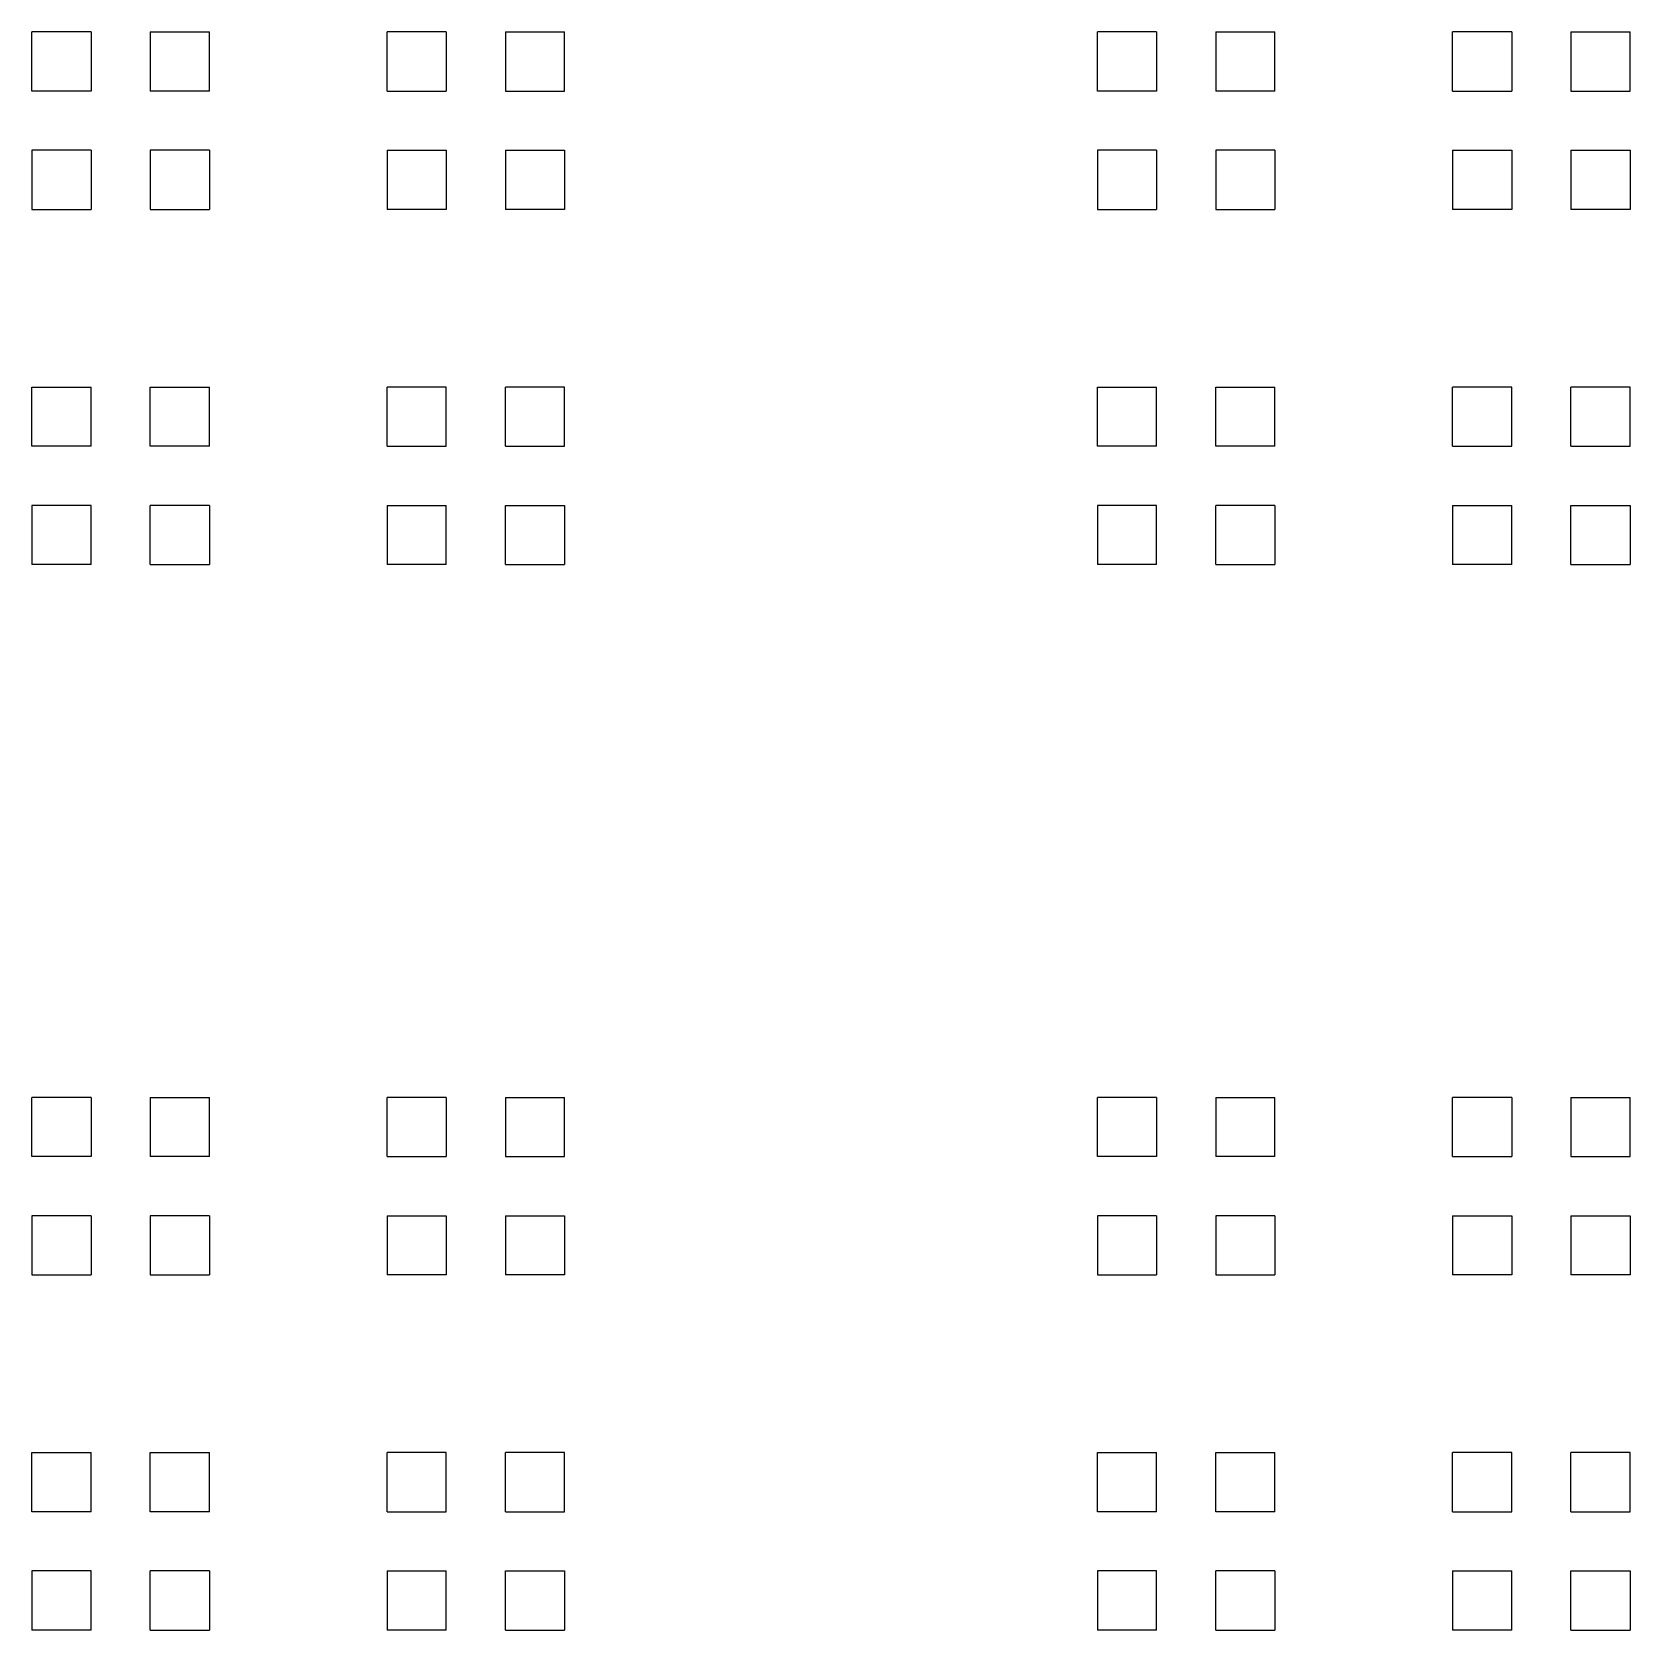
# Model space of a CAD drawing. Header units: inches. Extents: x -1.59 to 1.59, y -1.59 to 1.59.
import ezdxf

# ---------------------------------------------------------------- set-up
doc = ezdxf.new("R2010")
doc.units = ezdxf.units.IN
doc.layers.add('4', color=7, linetype='CONTINUOUS')

msp = doc.modelspace()

# ---------------------------------------------------------------- linework, layer by layer
at = {"layer": '4', "color": 4, "linetype": 'CONTINUOUS'}
for p, q in [((-1.4764, 1.5945), (-1.5945, 1.5945)), ((-1.5945, 1.4764), (-1.5945, 1.5945)), ((-1.4764, 1.5945), (-1.4764, 1.4764)), ((-1.3583, 1.5945), (-1.3583, 1.4764)), ((-1.3583, 1.5945), (-1.2402, 1.5945)), ((-1.2402, 1.4764), (-1.2402, 1.5945)), ((-0.8858, 1.4764), (-0.8858, 1.5945)), ((-0.7677, 1.5945), (-0.8858, 1.5945)), ((-0.7677, 1.5945), (-0.7677, 1.4764)), ((-0.6496, 1.5945), (-0.5315, 1.5945)), ((-0.6496, 1.5945), (-0.6496, 1.4764)), ((-0.5315, 1.4764), (-0.5315, 1.5945)), ((0.6496, 1.5945), (0.5315, 1.5945)), ((0.5315, 1.4764), (0.5315, 1.5945)), ((0.6496, 1.5945), (0.6496, 1.4764)), ((0.7677, 1.5945), (0.7677, 1.4764)), ((0.7677, 1.5945), (0.8858, 1.5945)), ((0.8858, 1.4764), (0.8858, 1.5945)), ((1.2402, 1.4764), (1.2402, 1.5945)), ((1.3583, 1.5945), (1.2402, 1.5945)), ((1.3583, 1.5945), (1.3583, 1.4764)), ((1.4764, 1.5945), (1.5945, 1.5945)), ((1.4764, 1.5945), (1.4764, 1.4764)), ((1.5945, 1.4764), (1.5945, 1.5945)), ((-1.4764, 1.4764), (-1.5945, 1.4764)), ((-1.2402, 1.4764), (-1.3583, 1.4764)), ((-0.8858, 1.4764), (-0.7677, 1.4764)), ((-0.6496, 1.4764), (-0.5315, 1.4764)), ((0.6496, 1.4764), (0.5315, 1.4764)), ((0.8858, 1.4764), (0.7677, 1.4764)), ((1.2402, 1.4764), (1.3583, 1.4764)), ((1.4764, 1.4764), (1.5945, 1.4764)), ((-1.5945, 1.3583), (-1.5945, 1.2402)), ((-1.4764, 1.3583), (-1.5945, 1.3583)), ((-1.4764, 1.3583), (-1.4764, 1.2402)), ((-1.2402, 1.3583), (-1.3583, 1.3583)), ((-1.3583, 1.3583), (-1.3583, 1.2402)), ((-1.2402, 1.3583), (-1.2402, 1.2402)), ((-0.8858, 1.3583), (-0.7677, 1.3583)), ((-0.8858, 1.3583), (-0.8858, 1.2402)), ((-0.7677, 1.3583), (-0.7677, 1.2402)), ((-0.6496, 1.3583), (-0.6496, 1.2402)), ((-0.6496, 1.3583), (-0.5315, 1.3583)), ((-0.5315, 1.3583), (-0.5315, 1.2402)), ((0.5315, 1.3583), (0.5315, 1.2402)), ((0.6496, 1.3583), (0.5315, 1.3583)), ((0.6496, 1.3583), (0.6496, 1.2402)), ((0.8858, 1.3583), (0.7677, 1.3583)), ((0.7677, 1.3583), (0.7677, 1.2402)), ((0.8858, 1.3583), (0.8858, 1.2402)), ((1.2402, 1.3583), (1.3583, 1.3583)), ((1.2402, 1.3583), (1.2402, 1.2402)), ((1.3583, 1.3583), (1.3583, 1.2402)), ((1.4764, 1.3583), (1.4764, 1.2402)), ((1.4764, 1.3583), (1.5945, 1.3583)), ((1.5945, 1.3583), (1.5945, 1.2402)), ((-1.5945, 1.2402), (-1.4764, 1.2402)), ((-1.3583, 1.2402), (-1.2402, 1.2402)), ((-0.7677, 1.2402), (-0.8858, 1.2402)), ((-0.5315, 1.2402), (-0.6496, 1.2402)), ((0.5315, 1.2402), (0.6496, 1.2402)), ((0.7677, 1.2402), (0.8858, 1.2402)), ((1.3583, 1.2402), (1.2402, 1.2402)), ((1.5945, 1.2402), (1.4764, 1.2402)), ((-1.5945, 0.8858), (-1.4764, 0.8858)), ((-1.5945, 0.7677), (-1.5945, 0.8858)), ((-1.4764, 0.7677), (-1.4764, 0.8858)), ((-1.3583, 0.8858), (-1.2402, 0.8858)), ((-1.3583, 0.7677), (-1.3583, 0.8858)), ((-1.2402, 0.7677), (-1.2402, 0.8858)), ((-0.7677, 0.8858), (-0.8858, 0.8858)), ((-0.8858, 0.7677), (-0.8858, 0.8858)), ((-0.7677, 0.7677), (-0.7677, 0.8858)), ((-0.5315, 0.8858), (-0.6496, 0.8858)), ((-0.6496, 0.7677), (-0.6496, 0.8858)), ((-0.5315, 0.7677), (-0.5315, 0.8858)), ((0.5315, 0.8858), (0.6496, 0.8858)), ((0.5315, 0.7677), (0.5315, 0.8858)), ((0.6496, 0.7677), (0.6496, 0.8858)), ((0.7677, 0.8858), (0.8858, 0.8858)), ((0.7677, 0.7677), (0.7677, 0.8858)), ((0.8858, 0.7677), (0.8858, 0.8858)), ((1.3583, 0.8858), (1.2402, 0.8858)), ((1.2402, 0.7677), (1.2402, 0.8858)), ((1.3583, 0.7677), (1.3583, 0.8858)), ((1.5945, 0.8858), (1.4764, 0.8858)), ((1.4764, 0.7677), (1.4764, 0.8858)), ((1.5945, 0.7677), (1.5945, 0.8858)), ((-1.4764, 0.7677), (-1.5945, 0.7677)), ((-1.2402, 0.7677), (-1.3583, 0.7677)), ((-0.8858, 0.7677), (-0.7677, 0.7677)), ((-0.6496, 0.7677), (-0.5315, 0.7677)), ((0.6496, 0.7677), (0.5315, 0.7677)), ((0.8858, 0.7677), (0.7677, 0.7677)), ((1.2402, 0.7677), (1.3583, 0.7677)), ((1.4764, 0.7677), (1.5945, 0.7677)), ((-1.5945, 0.6496), (-1.5945, 0.5315)), ((-1.4764, 0.6496), (-1.5945, 0.6496)), ((-1.4764, 0.5315), (-1.4764, 0.6496)), ((-1.2402, 0.6496), (-1.3583, 0.6496)), ((-1.3583, 0.5315), (-1.3583, 0.6496)), ((-1.2402, 0.6496), (-1.2402, 0.5315)), ((-0.8858, 0.6496), (-0.8858, 0.5315)), ((-0.8858, 0.6496), (-0.7677, 0.6496)), ((-0.7677, 0.5315), (-0.7677, 0.6496)), ((-0.6496, 0.5315), (-0.6496, 0.6496)), ((-0.6496, 0.6496), (-0.5315, 0.6496)), ((-0.5315, 0.6496), (-0.5315, 0.5315)), ((0.5315, 0.6496), (0.5315, 0.5315)), ((0.6496, 0.6496), (0.5315, 0.6496)), ((0.6496, 0.5315), (0.6496, 0.6496)), ((0.8858, 0.6496), (0.7677, 0.6496)), ((0.7677, 0.5315), (0.7677, 0.6496)), ((0.8858, 0.6496), (0.8858, 0.5315)), ((1.2402, 0.6496), (1.2402, 0.5315)), ((1.2402, 0.6496), (1.3583, 0.6496)), ((1.3583, 0.5315), (1.3583, 0.6496)), ((1.4764, 0.5315), (1.4764, 0.6496)), ((1.4764, 0.6496), (1.5945, 0.6496)), ((1.5945, 0.6496), (1.5945, 0.5315)), ((-1.4764, 0.5315), (-1.5945, 0.5315)), ((-1.3583, 0.5315), (-1.2402, 0.5315)), ((-0.7677, 0.5315), (-0.8858, 0.5315)), ((-0.6496, 0.5315), (-0.5315, 0.5315)), ((0.6496, 0.5315), (0.5315, 0.5315)), ((0.7677, 0.5315), (0.8858, 0.5315)), ((1.3583, 0.5315), (1.2402, 0.5315)), ((1.4764, 0.5315), (1.5945, 0.5315)), ((-1.4764, -0.5315), (-1.5945, -0.5315)), ((-1.5945, -0.6496), (-1.5945, -0.5315)), ((-1.4764, -0.5315), (-1.4764, -0.6496)), ((-1.3583, -0.5315), (-1.3583, -0.6496)), ((-1.3583, -0.5315), (-1.2402, -0.5315)), ((-1.2402, -0.6496), (-1.2402, -0.5315)), ((-0.8858, -0.6496), (-0.8858, -0.5315)), ((-0.7677, -0.5315), (-0.8858, -0.5315)), ((-0.7677, -0.5315), (-0.7677, -0.6496)), ((-0.6496, -0.5315), (-0.5315, -0.5315)), ((-0.6496, -0.5315), (-0.6496, -0.6496)), ((-0.5315, -0.6496), (-0.5315, -0.5315)), ((0.6496, -0.5315), (0.5315, -0.5315)), ((0.5315, -0.6496), (0.5315, -0.5315)), ((0.6496, -0.5315), (0.6496, -0.6496)), ((0.7677, -0.5315), (0.7677, -0.6496)), ((0.7677, -0.5315), (0.8858, -0.5315)), ((0.8858, -0.6496), (0.8858, -0.5315)), ((1.2402, -0.6496), (1.2402, -0.5315)), ((1.3583, -0.5315), (1.2402, -0.5315)), ((1.3583, -0.5315), (1.3583, -0.6496)), ((1.4764, -0.5315), (1.5945, -0.5315)), ((1.4764, -0.5315), (1.4764, -0.6496)), ((1.5945, -0.6496), (1.5945, -0.5315)), ((-1.4764, -0.6496), (-1.5945, -0.6496)), ((-1.2402, -0.6496), (-1.3583, -0.6496)), ((-0.8858, -0.6496), (-0.7677, -0.6496)), ((-0.6496, -0.6496), (-0.5315, -0.6496)), ((0.6496, -0.6496), (0.5315, -0.6496)), ((0.8858, -0.6496), (0.7677, -0.6496)), ((1.2402, -0.6496), (1.3583, -0.6496)), ((1.4764, -0.6496), (1.5945, -0.6496)), ((-1.5945, -0.7677), (-1.5945, -0.8858)), ((-1.4764, -0.7677), (-1.5945, -0.7677)), ((-1.4764, -0.7677), (-1.4764, -0.8858)), ((-1.2402, -0.7677), (-1.3583, -0.7677)), ((-1.3583, -0.7677), (-1.3583, -0.8858)), ((-1.2402, -0.7677), (-1.2402, -0.8858)), ((-0.8858, -0.7677), (-0.7677, -0.7677)), ((-0.8858, -0.7677), (-0.8858, -0.8858)), ((-0.7677, -0.7677), (-0.7677, -0.8858)), ((-0.6496, -0.7677), (-0.6496, -0.8858)), ((-0.6496, -0.7677), (-0.5315, -0.7677)), ((-0.5315, -0.7677), (-0.5315, -0.8858)), ((0.5315, -0.7677), (0.5315, -0.8858)), ((0.6496, -0.7677), (0.5315, -0.7677)), ((0.6496, -0.7677), (0.6496, -0.8858)), ((0.8858, -0.7677), (0.7677, -0.7677)), ((0.7677, -0.7677), (0.7677, -0.8858)), ((0.8858, -0.7677), (0.8858, -0.8858)), ((1.2402, -0.7677), (1.3583, -0.7677)), ((1.2402, -0.7677), (1.2402, -0.8858)), ((1.3583, -0.7677), (1.3583, -0.8858)), ((1.4764, -0.7677), (1.4764, -0.8858)), ((1.4764, -0.7677), (1.5945, -0.7677)), ((1.5945, -0.7677), (1.5945, -0.8858)), ((-1.5945, -0.8858), (-1.4764, -0.8858)), ((-1.3583, -0.8858), (-1.2402, -0.8858)), ((-0.7677, -0.8858), (-0.8858, -0.8858)), ((-0.5315, -0.8858), (-0.6496, -0.8858)), ((0.5315, -0.8858), (0.6496, -0.8858)), ((0.7677, -0.8858), (0.8858, -0.8858)), ((1.3583, -0.8858), (1.2402, -0.8858)), ((1.5945, -0.8858), (1.4764, -0.8858)), ((-1.5945, -1.2402), (-1.4764, -1.2402)), ((-1.5945, -1.3583), (-1.5945, -1.2402)), ((-1.4764, -1.3583), (-1.4764, -1.2402)), ((-1.3583, -1.2402), (-1.2402, -1.2402)), ((-1.3583, -1.3583), (-1.3583, -1.2402)), ((-1.2402, -1.3583), (-1.2402, -1.2402)), ((-0.7677, -1.2402), (-0.8858, -1.2402)), ((-0.8858, -1.3583), (-0.8858, -1.2402)), ((-0.7677, -1.3583), (-0.7677, -1.2402)), ((-0.5315, -1.2402), (-0.6496, -1.2402)), ((-0.6496, -1.3583), (-0.6496, -1.2402)), ((-0.5315, -1.3583), (-0.5315, -1.2402)), ((0.5315, -1.2402), (0.6496, -1.2402)), ((0.5315, -1.3583), (0.5315, -1.2402)), ((0.6496, -1.3583), (0.6496, -1.2402)), ((0.7677, -1.2402), (0.8858, -1.2402)), ((0.7677, -1.3583), (0.7677, -1.2402)), ((0.8858, -1.3583), (0.8858, -1.2402)), ((1.3583, -1.2402), (1.2402, -1.2402)), ((1.2402, -1.3583), (1.2402, -1.2402)), ((1.3583, -1.3583), (1.3583, -1.2402)), ((1.5945, -1.2402), (1.4764, -1.2402)), ((1.4764, -1.3583), (1.4764, -1.2402)), ((1.5945, -1.3583), (1.5945, -1.2402)), ((-1.4764, -1.3583), (-1.5945, -1.3583)), ((-1.2402, -1.3583), (-1.3583, -1.3583)), ((-0.8858, -1.3583), (-0.7677, -1.3583)), ((-0.6496, -1.3583), (-0.5315, -1.3583)), ((0.6496, -1.3583), (0.5315, -1.3583)), ((0.8858, -1.3583), (0.7677, -1.3583)), ((1.2402, -1.3583), (1.3583, -1.3583)), ((1.4764, -1.3583), (1.5945, -1.3583)), ((-1.5945, -1.4764), (-1.5945, -1.5945)), ((-1.4764, -1.4764), (-1.5945, -1.4764)), ((-1.4764, -1.5945), (-1.4764, -1.4764)), ((-1.2402, -1.4764), (-1.3583, -1.4764)), ((-1.3583, -1.5945), (-1.3583, -1.4764)), ((-1.2402, -1.4764), (-1.2402, -1.5945)), ((-0.8858, -1.4764), (-0.8858, -1.5945)), ((-0.8858, -1.4764), (-0.7677, -1.4764)), ((-0.7677, -1.5945), (-0.7677, -1.4764)), ((-0.6496, -1.5945), (-0.6496, -1.4764)), ((-0.6496, -1.4764), (-0.5315, -1.4764)), ((-0.5315, -1.4764), (-0.5315, -1.5945)), ((0.5315, -1.4764), (0.5315, -1.5945)), ((0.6496, -1.4764), (0.5315, -1.4764)), ((0.6496, -1.5945), (0.6496, -1.4764)), ((0.8858, -1.4764), (0.7677, -1.4764)), ((0.7677, -1.5945), (0.7677, -1.4764)), ((0.8858, -1.4764), (0.8858, -1.5945)), ((1.2402, -1.4764), (1.2402, -1.5945)), ((1.2402, -1.4764), (1.3583, -1.4764)), ((1.3583, -1.5945), (1.3583, -1.4764)), ((1.4764, -1.5945), (1.4764, -1.4764)), ((1.4764, -1.4764), (1.5945, -1.4764)), ((1.5945, -1.4764), (1.5945, -1.5945)), ((-1.4764, -1.5945), (-1.5945, -1.5945)), ((-1.3583, -1.5945), (-1.2402, -1.5945)), ((-0.7677, -1.5945), (-0.8858, -1.5945)), ((-0.6496, -1.5945), (-0.5315, -1.5945)), ((0.6496, -1.5945), (0.5315, -1.5945)), ((0.7677, -1.5945), (0.8858, -1.5945)), ((1.3583, -1.5945), (1.2402, -1.5945)), ((1.4764, -1.5945), (1.5945, -1.5945))]:
    msp.add_line(p, q, dxfattribs=at)

doc.saveas('drawing.dxf')
